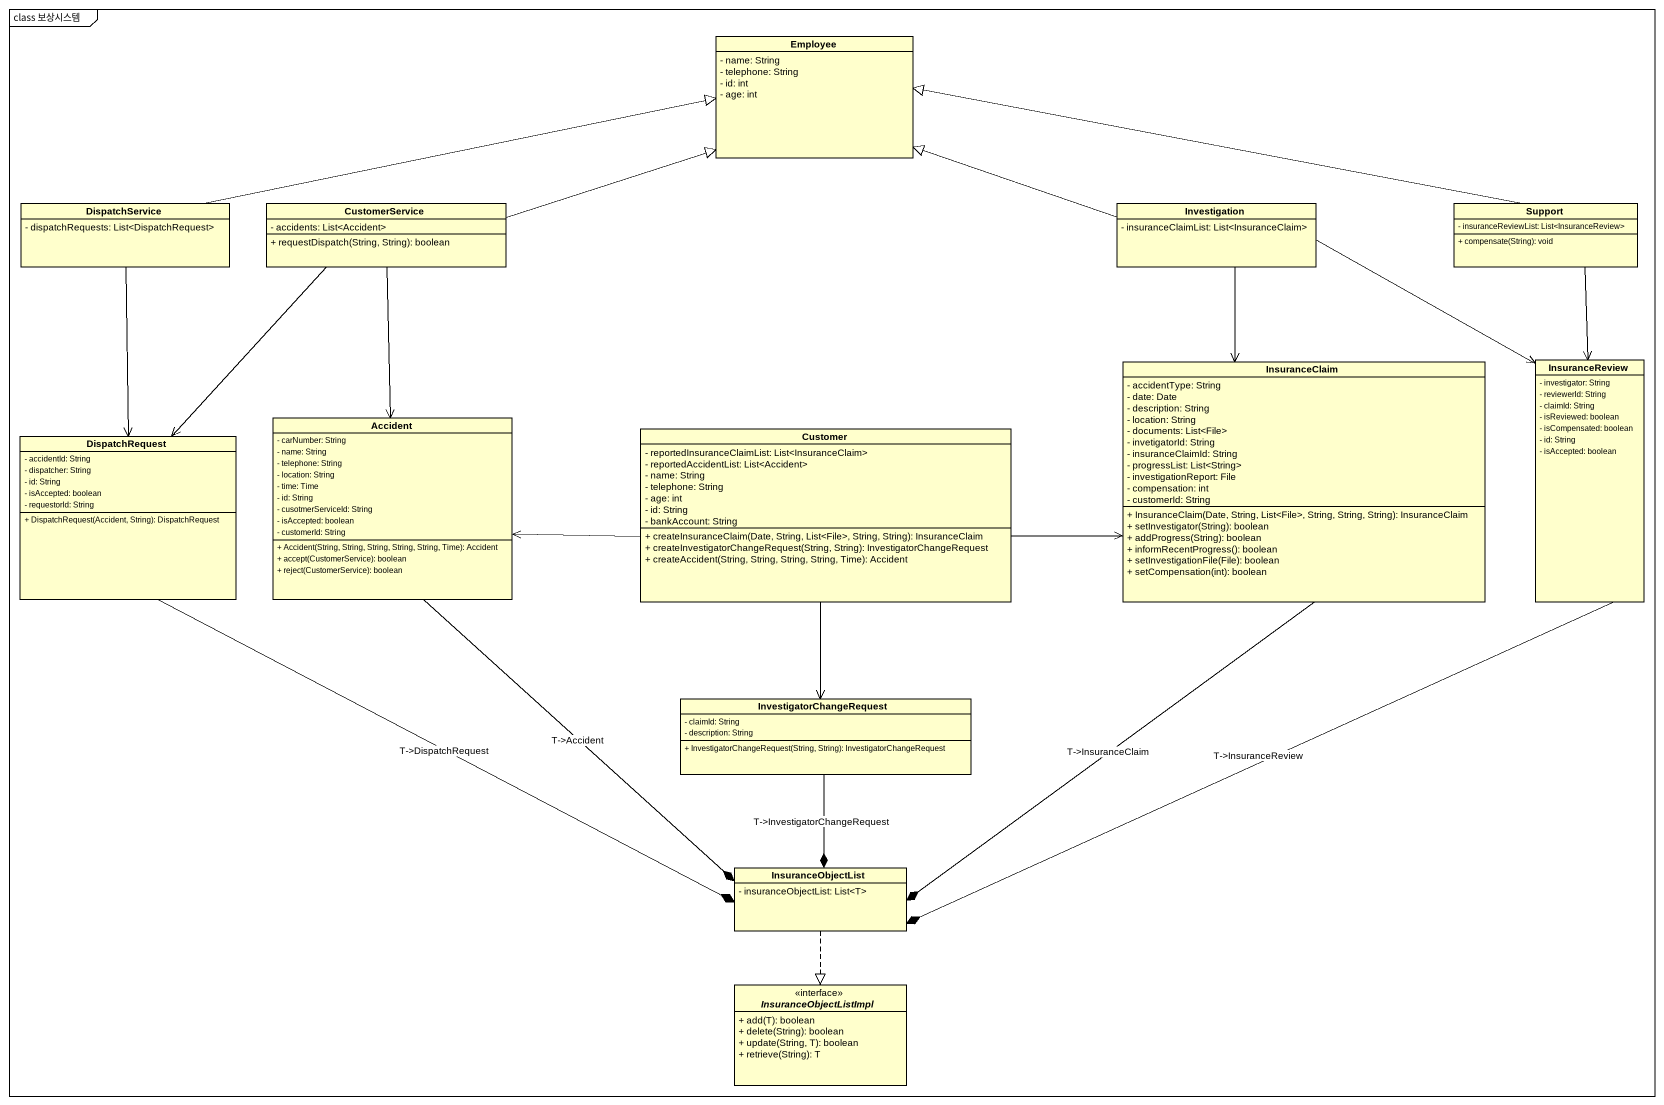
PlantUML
@startuml
mainframe class 보상시스템
hide circle
hide empty members
skinparam classAttributeIconSize 0
class Employee {
  - name: String
  - telephone: String
  - id: int
  - age: int
}
class DispatchService {
  - dispatchRequests: List<DispatchRequest>
}
class CustomerService {
  - accidents: List<Accident>
  + requestDispatch(String, String): boolean
}
class Investigation {
  - insuranceClaimList: List<InsuranceClaim>
}
class Support {
  - insuranceReviewList: List<InsuranceReview>
  + compensate(String): void
}
class InsuranceClaim {
  - accidentType: String
  - date: Date
  - description: String
  - location: String
  - documents: List<File>
  - invetigatorId: String
  - insuranceClaimId: String
  - progressList: List<String>
  - investigationReport: File
  - compensation: int
  - customerId: String
  + InsuranceClaim(Date, String, List<File>, String, String, String): InsuranceClaim
  + setInvestigator(String): boolean
  + addProgress(String): boolean
  + informRecentProgress(): boolean
  + setInvestigationFile(File): boolean
  + setCompensation(int): boolean
}
class InsuranceReview {
  - investigator: String
  - reviewerId: String
  - claimId: String
  - isReviewed: boolean
  - isCompensated: boolean
  - id: String
  - isAccepted: boolean
}
class DispatchRequest {
  - accidentId: String
  - dispatcher: String
  - id: String
  - isAccepted: boolean
  - requestorId: String
  + DispatchRequest(Accident, String): DispatchRequest
}
class Accident {
  - carNumber: String
  - name: String
  - telephone: String
  - location: String
  - time: Time
  - id: String
  - cusotmerServiceId: String
  - isAccepted: boolean
  - customerId: String
  + Accident(String, String, String, String, String, Time): Accident
  + accept(CustomerService): boolean
  + reject(CustomerService): boolean
}
class Customer {
  - reportedInsuranceClaimList: List<InsuranceClaim>
  - reportedAccidentList: List<Accident>
  - name: String
  - telephone: String
  - age: int
  - id: String
  - bankAccount: String
  + createInsuranceClaim(Date, String, List<File>, String, String): InsuranceClaim
  + createInvestigatorChangeRequest(String, String): InvestigatorChangeRequest
  + createAccident(String, String, String, String, Time): Accident
}
class InvestigatorChangeRequest {
  - claimId: String
  - description: String
  + InvestigatorChangeRequest(String, String): InvestigatorChangeRequest
}
class InsuranceObjectList {
  - insuranceObjectList: List<T>
}
interface InsuranceObjectListImpl {
  + add(T): boolean
  + delete(String): boolean
  + update(String, T): boolean
  + retrieve(String): T
}
DispatchService -right-|> Employee
DispatchService --> DispatchRequest
CustomerService -right-|> Employee
CustomerService --> DispatchRequest
CustomerService --> Accident
Investigation -left-|> Employee
Investigation --> InsuranceClaim
Investigation --> InsuranceReview
Support -left-|> Employee
Support --> InsuranceReview
InsuranceClaim --* InsuranceObjectList : T->InsuranceClaim
InsuranceReview -left-* InsuranceObjectList : T->InsuranceReview
DispatchRequest -right-* InsuranceObjectList : T->DispatchRequest
Accident --* InsuranceObjectList : T->Accident
Customer -right-> InsuranceClaim
Customer -left-> Accident
Customer --> InvestigatorChangeRequest
InvestigatorChangeRequest --* InsuranceObjectList : T->InvestigatorChangeRequest
InsuranceObjectList ..|> InsuranceObjectListImpl
@enduml
